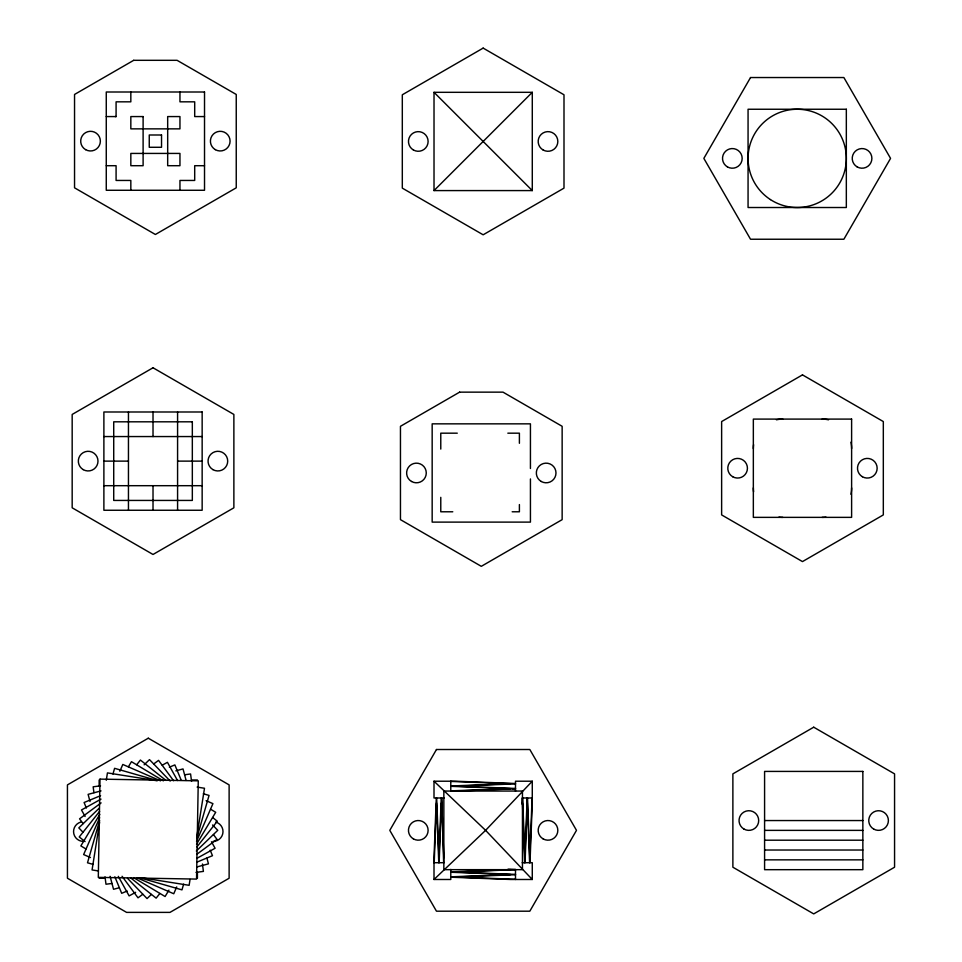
<?xml version="1.0" encoding="UTF-8"?>
<svg xmlns="http://www.w3.org/2000/svg" width="962" height="962" viewBox="0 0 962 962"><rect width="100%" height="100%" fill="white"/><g stroke="black" fill="none" stroke-linecap="round" stroke-linejoin="round"><path stroke-width="1.44" d="M515.5 869.66L455.699 872.065L515.5 874.386M436.291 797.991L434.006 857.803L434.006 879.484L450.781 879.484L450.781 869.407M434.211 862.71L436.483 802.909L438.768 862.71M441.233 797.991L438.961 857.803L436.676 797.991M439.153 862.71L441.438 802.909M521.993 803.979L522.222 797.991L532.275 797.991M526.996 802.476L527.176 797.991L524.855 857.803L522.643 797.991M525.048 862.71L527.332 802.909L529.605 862.71M532.082 797.991L529.797 857.803L527.525 797.991M530.002 862.71L532.275 802.909L532.275 781.216L515.5 781.216L515.5 791.293M99.639 822.137L92.063 869.949L97.956 870.875M106.277 780.242L107.443 772.895L156.686 780.687M190.055 879.436L189.129 885.317L141.318 877.741M196.693 837.505L204.497 788.263L197.138 787.096M99.651 820.454L87.506 862.794L93.23 864.429M112.951 774.061L114.598 768.325L157.527 780.639M183.61 884.15L181.974 889.874L139.634 877.741M196.741 838.359L209.055 795.418L203.331 793.77M99.663 817.7L83.634 854.569L90.464 857.539M119.853 771.283L122.811 764.453L160.534 780.855M176.719 886.928L173.749 893.758L136.881 877.729M196.537 841.353L212.927 803.643L206.108 800.673M99.795 814.405L80.856 845.911L85.967 848.977M128.403 766.786L131.469 761.688L163.372 780.855M168.927 890.139L165.091 896.524L133.586 877.597M196.537 844.203L215.704 812.289L210.594 809.222M99.639 811.339L79.245 836.964L85.065 841.606M136.712 764.73L140.416 760.064L166.053 780.459M159.86 893.482L156.145 898.147L130.507 877.753M196.933 846.873L217.316 821.235L212.662 817.532M434.018 190.584L532.287 92.316L434.018 92.316L434.018 190.584L532.287 190.584L532.287 92.316M434.006 879.484L485.606 830.35L532.275 781.216M99.158 808.236L78.812 827.885L82.948 832.178M144.144 764.802L149.495 759.631L170.178 781.048M151.359 894.444L147.066 898.58L127.417 878.234M196.332 850.997L217.761 830.314L212.59 824.963M101.106 802.897L79.557 818.83L83.105 823.616M153.764 763.924L158.55 760.377L173.605 780.723M142.797 894.287L138.011 897.823L122.066 876.286M196.657 854.424L217.003 839.369L213.456 834.583M101.022 799.121L81.493 809.956L85.101 816.461M162.229 765.199L167.436 762.313L177.537 780.543M135.642 892.291L129.124 895.899L118.302 876.358M196.849 858.357L215.079 848.256L211.472 841.75M100.589 795.67L84.091 802.512L86.364 808.02M169.372 767.183L174.868 764.91L181.145 780.038M127.188 891.016L121.693 893.301L114.851 876.791M197.342 861.964L212.482 855.699L210.197 850.192M101.046 790.896L88.107 794.359L90.031 801.55M175.83 770.851L183.02 768.927L186.111 780.435M119.288 887.734L113.54 889.285L110.077 876.334M196.957 866.93L208.453 863.852L206.914 858.092M100.541 785.834L93.158 786.808L93.939 792.712M184.68 774.759L190.584 773.977L191.558 781.36M111.893 883.453L105.988 884.234L105.014 876.851M196.032 872.378L203.403 871.404L202.441 864.02M450.781 785.978L510.594 783.693L450.781 781.421M515.5 783.886L455.699 786.17L515.5 788.443M512.505 788.912L515.5 788.804L455.699 791.053M450.781 876.815L510.594 874.542L450.781 872.257M515.5 874.735L455.699 877.007L515.5 879.292M450.781 790.848L510.594 788.648L450.781 786.327M450.781 871.873L510.594 869.66M106.265 116.57L116.089 116.57L116.089 101.828L130.832 101.828L130.832 92.003M204.521 116.57L194.697 116.57L194.697 101.828L179.954 101.828L179.954 92.003M106.265 165.704L116.089 165.704L116.089 180.447L130.832 180.447L130.832 190.272M204.521 165.704L194.697 165.704L194.697 180.447L179.954 180.447L179.954 190.272M457.275 433.177L440.776 433.177L440.776 449.074M507.828 433.177L519.396 433.177L519.396 443.29M103.884 436.556L202.152 436.556M103.884 461.123L128.451 461.123M177.585 461.123L202.152 461.123M103.884 485.69L202.152 485.69M452.777 511.784L440.776 511.784L440.776 497.342M512.169 511.784L519.396 511.784L519.396 504.569M191.462 779.966L197.414 779.966M444.083 797.991L434.006 797.991L434.006 781.216L455.699 781.216L515.5 783.501M764.586 820.55L862.854 820.55M764.586 830.374L862.854 830.374M764.586 840.199L862.854 840.199M764.586 850.023L862.854 850.023M764.586 859.848L862.854 859.848M434.006 862.71L444.059 862.71M522.198 862.71L532.275 862.71L532.275 879.484L510.594 879.484L450.781 877.212M99.146 878.234L105.099 878.234M115.187 116.558L116.089 116.57M508.032 869.143L515.5 869.432L515.5 879.484M434.018 92.316L532.287 190.584M434.006 781.216L485.606 830.35L532.275 879.484M522.45 802.909L524.663 862.71M443.843 857.803L441.63 797.991L443.638 862.71M530.435 468.506L530.435 423.845L432.166 423.845L432.166 522.113L530.435 522.113L530.435 478.932M450.781 781.216L450.781 791.269M197.414 872.281L197.414 878.234M177.585 411.989L177.585 510.257M153.018 411.989L153.018 436.556M153.018 485.69L153.018 510.257M128.451 411.989L128.451 510.257M99.146 779.966L99.146 785.93M83.429 841.389A9.824 9.824 0 0 1 80.88 822.065M215.68 822.065A9.824 9.824 0 0 1 213.143 841.389M851.611 487.89A29.485 29.485 0 0 1 850.901 494.264M825.973 517.111A29.485 29.485 0 0 1 822.125 517.364M782.815 517.364A29.485 29.485 0 0 1 778.967 517.111M753.595 491.738A29.485 29.485 0 0 1 753.342 487.89M753.342 448.581A29.485 29.485 0 0 1 753.595 444.733M776.442 419.805A29.485 29.485 0 0 1 782.815 419.095M822.125 419.095A29.485 29.485 0 0 1 828.51 419.805M850.901 442.195A29.485 29.485 0 0 1 851.611 448.581M100.012 779.124L98.304 877.368L196.549 879.088L198.268 780.831L100.012 779.124M750.528 77.537L703.847 158.381L750.528 239.237L843.878 239.237L890.559 158.381L843.878 77.537L750.528 77.537M436.471 749.506L389.79 830.35L436.471 911.194L529.822 911.194L576.491 830.35L529.822 749.506L436.471 749.506M133.694 60.317L74.543 94.456L74.543 187.818L155.387 234.487L236.243 187.818L236.243 94.456L177.092 60.317L133.694 60.317M483.152 48.1L402.308 94.781L402.308 188.131L483.152 234.8L563.997 188.131L563.997 94.781L483.152 48.1M153.018 367.773L72.174 414.442L72.174 507.804L153.018 554.473L233.874 507.804L233.874 414.442L153.018 367.773M459.608 392.147L400.457 426.298L400.457 519.648L481.301 566.329L562.145 519.648L562.145 426.298L503.006 392.147L459.608 392.147M148.28 738.203L67.436 784.884L67.436 878.234L126.587 912.385L169.985 912.385L229.124 878.234L229.124 784.884L148.28 738.203M802.476 374.879L721.632 421.56L721.632 514.91L802.476 561.592L883.32 514.91L883.32 421.56L802.476 374.879M813.72 727.2L732.876 773.869L732.876 867.219L813.72 913.9L894.564 867.219L894.564 773.869L813.72 727.2M204.521 92.003L106.265 92.003L106.265 190.272L204.521 190.272L204.521 92.003M846.332 109.247L748.063 109.247L748.063 207.515L846.332 207.515L846.332 109.247M143.11 116.57L130.832 116.57L130.832 128.86L179.954 128.86L179.954 116.57L167.677 116.57L167.677 165.704L179.954 165.704L179.954 153.427L130.832 153.427L130.832 165.704L143.11 165.704L143.11 116.57M161.532 134.993L149.254 134.993L149.254 147.282L161.532 147.282L161.532 134.993M202.152 411.989L103.884 411.989L103.884 510.257L202.152 510.257L202.152 411.989M851.611 419.095L753.342 419.095L753.342 517.364L851.611 517.364L851.611 419.095M192.328 421.813L113.72 421.813L113.72 500.432L192.328 500.432L192.328 421.813M862.854 771.416L764.586 771.416L764.586 869.684L862.854 869.684L862.854 771.416M522.45 791.053L443.843 791.053L443.843 869.66L522.45 869.66L522.45 791.053M413.383 149.964A9.824 9.824 0 0 0 428.114 141.45A9.824 9.824 0 0 0 413.383 132.948A9.824 9.824 0 0 0 413.383 149.964M543.085 149.964A9.824 9.824 0 0 0 557.828 141.45A9.824 9.824 0 0 0 543.085 132.948A9.824 9.824 0 0 0 543.085 149.964M770.442 199.591A49.134 49.134 0 0 0 846.271 160.955A49.134 49.134 0 0 0 774.891 114.61A49.134 49.134 0 0 0 770.442 199.591M727.428 166.895A9.824 9.824 0 0 0 742.171 158.381A9.824 9.824 0 0 0 727.428 149.88A9.824 9.824 0 0 0 727.428 166.895M857.142 166.895A9.824 9.824 0 0 0 871.885 158.381A9.824 9.824 0 0 0 857.142 149.88A9.824 9.824 0 0 0 857.142 166.895M85.618 149.651A9.824 9.824 0 0 0 100.361 141.137A9.824 9.824 0 0 0 85.618 132.624A9.824 9.824 0 0 0 85.618 149.651M215.332 149.651A9.824 9.824 0 0 0 230.074 141.137A9.824 9.824 0 0 0 215.332 132.624A9.824 9.824 0 0 0 215.332 149.651M743.951 829.052A9.824 9.824 0 0 0 758.693 820.55A9.824 9.824 0 0 0 743.951 812.036A9.824 9.824 0 0 0 743.951 829.052M873.664 829.052A9.824 9.824 0 0 0 888.395 820.55A9.824 9.824 0 0 0 873.664 812.036A9.824 9.824 0 0 0 873.664 829.052M83.249 469.636A9.824 9.824 0 0 0 97.992 461.123A9.824 9.824 0 0 0 83.249 452.609A9.824 9.824 0 0 0 83.249 469.636M212.963 469.636A9.824 9.824 0 0 0 227.705 461.123A9.824 9.824 0 0 0 212.963 452.609A9.824 9.824 0 0 0 212.963 469.636M732.707 476.743A9.824 9.824 0 0 0 747.438 468.229A9.824 9.824 0 0 0 732.707 459.728A9.824 9.824 0 0 0 732.707 476.743M862.409 476.743A9.824 9.824 0 0 0 877.152 468.229A9.824 9.824 0 0 0 862.409 459.728A9.824 9.824 0 0 0 862.409 476.743M411.532 481.481A9.824 9.824 0 0 0 426.274 472.979A9.824 9.824 0 0 0 411.532 464.466A9.824 9.824 0 0 0 411.532 481.481M541.245 481.481A9.824 9.824 0 0 0 555.988 472.979A9.824 9.824 0 0 0 541.245 464.466A9.824 9.824 0 0 0 541.245 481.481M413.371 838.864A9.824 9.824 0 0 0 428.114 830.35A9.824 9.824 0 0 0 413.371 821.849A9.824 9.824 0 0 0 413.371 838.864M543.085 838.864A9.824 9.824 0 0 0 557.828 830.35A9.824 9.824 0 0 0 543.085 821.849A9.824 9.824 0 0 0 543.085 838.864"/></g></svg>
